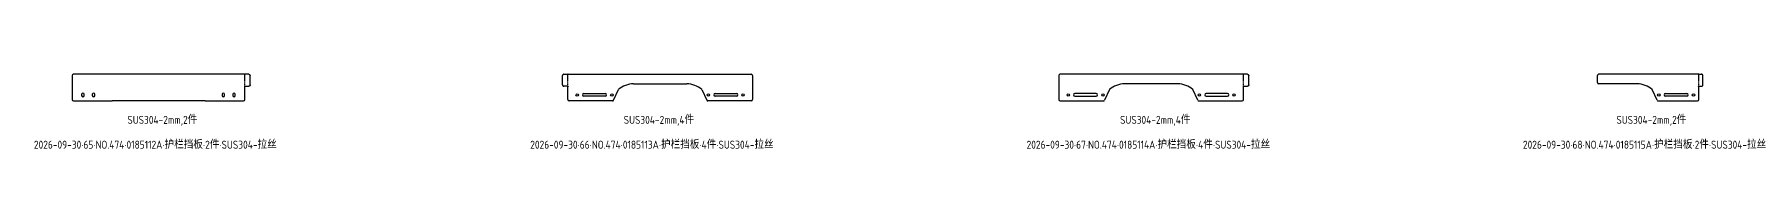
# Model space of a CAD drawing. Header units: inches. Extents: x -1146 to 223752, y 26431 to 27942.
# Drawn here: x 91022 to 97472, y 26431 to 26711 of the extents above; entities that cross this region are included whole.
import ezdxf

# ---------------------------------------------------------------- set-up
doc = ezdxf.new("R2010")
doc.units = ezdxf.units.IN
doc.header["$LTSCALE"] = 0.194989
doc.linetypes.add('CENTER', pattern=[50.8, 31.75, -6.35, 6.35, -6.35])
doc.layers.add('可见 (ISO)', color=7, linetype='Continuous', lineweight=25)
doc.layers.add('折弯线', color=1, linetype='CENTER')
doc.styles.add('Z-English', font='gbenor.shx', dxfattribs={"height": 10, "bigfont": 'hztxt.shx'})

msp = doc.modelspace()

# ---------------------------------------------------------------- linework, layer by layer
at = {"layer": '可见 (ISO)'}
for p, q in [((91163.9, 26705.7), (91163.9, 26615.7)), ((91313.2, 26710.7), (91168.9, 26710.7)), ((91663, 26710.7), (91313.2, 26710.7)), ((91810.4, 26710.7), (91663, 26710.7)), ((91810.4, 26710.7), (91811.4, 26710.7)), ((91825.9, 26710.7), (91811.4, 26710.7)), ((91830.9, 26670.7), (91830.9, 26705.7)), ((93002.4, 26670.7), (93002.4, 26705.7)), ((93007.4, 26710.7), (93021.9, 26710.7)), ((93023, 26710.7), (93021.9, 26710.7)), ((93023, 26710.7), (93709.4, 26710.7)), ((93714.4, 26705.7), (93714.4, 26615.7)), ((94863.5, 26705.7), (94863.5, 26615.7)), ((95555, 26710.7), (94868.5, 26710.7)), ((95555, 26710.7), (95556, 26710.7)), ((95570.5, 26710.7), (95556, 26710.7)), ((95575.5, 26670.7), (95575.5, 26705.7)), ((96883, 26679.7), (96883, 26705.7)), ((97262.7, 26710.7), (96888, 26710.7)), ((97262.7, 26710.7), (97263, 26710.7)), ((97263, 26710.7), (97272.7, 26710.7)), ((97273, 26710.7), (97272.7, 26710.7)), ((97278, 26670.7), (97278, 26705.7)), ((91810.4, 26665.7), (91809.9, 26665.7)), ((91809.9, 26665.7), (91809.9, 26664.7)), ((91809.9, 26664.7), (91810.9, 26664.7)), ((91811.4, 26665.7), (91810.4, 26665.7)), ((91810.9, 26615.7), (91810.9, 26664.7)), ((91811.4, 26665.7), (91825.9, 26665.7)), ((93021.9, 26665.7), (93007.4, 26665.7)), ((93021.9, 26665.7), (93023, 26665.7)), ((93022.4, 26615.7), (93022.4, 26664.7)), ((93023.4, 26664.7), (93022.4, 26664.7)), ((93023, 26665.7), (93023.4, 26665.7)), ((93023.4, 26665.7), (93023.4, 26664.7)), ((93082.4, 26638.2), (93162.4, 26638.2)), ((93193.8, 26613.6), (93212.4, 26653.3)), ((93268.4, 26674.7), (93468.4, 26674.7)), ((93524.4, 26653.3), (93543.1, 26613.6)), ((93574.4, 26638.2), (93654.4, 26638.2)), ((95003.5, 26638.2), (94923.5, 26638.2)), ((95053.5, 26653.3), (95034.8, 26613.6)), ((95309.5, 26674.7), (95109.5, 26674.7)), ((95384.1, 26613.6), (95365.5, 26653.3)), ((95495.5, 26638.2), (95415.5, 26638.2)), ((95555, 26665.7), (95554.5, 26665.7)), ((95554.5, 26665.7), (95554.5, 26664.7)), ((95554.5, 26664.7), (95555.5, 26664.7)), ((95556, 26665.7), (95555, 26665.7)), ((95555.5, 26615.7), (95555.5, 26664.7)), ((95556, 26665.7), (95570.5, 26665.7)), ((97032, 26674.7), (96888, 26674.7)), ((97106.7, 26613.6), (97088, 26653.3)), ((97138, 26638.2), (97218, 26638.2)), ((97262, 26664.7), (97262, 26665.7)), ((97262, 26665.7), (97262.7, 26665.7)), ((97263, 26664.7), (97262, 26664.7)), ((97262.7, 26665.7), (97263, 26665.7)), ((97263, 26665.7), (97272.7, 26665.7)), ((97263, 26615.7), (97263, 26664.7)), ((97272.7, 26665.7), (97273, 26665.7)), ((91168.9, 26610.7), (91313.2, 26610.7)), ((91199.4, 26635.7), (91199.4, 26630.7)), ((91208.4, 26630.7), (91208.4, 26635.7)), ((91239.4, 26635.7), (91239.4, 26630.7)), ((91248.4, 26630.7), (91248.4, 26635.7)), ((91663, 26610.7), (91313.2, 26610.7)), ((91663, 26610.7), (91805.9, 26610.7)), ((91726.4, 26635.7), (91726.4, 26630.7)), ((91735.4, 26630.7), (91735.4, 26635.7)), ((91766.4, 26635.7), (91766.4, 26630.7)), ((91775.4, 26630.7), (91775.4, 26635.7)), ((93189.3, 26610.7), (93027.4, 26610.7)), ((93162.4, 26628.2), (93082.4, 26628.2)), ((93709.4, 26610.7), (93547.6, 26610.7)), ((93654.4, 26628.2), (93574.4, 26628.2)), ((94868.5, 26610.7), (95030.3, 26610.7)), ((94923.5, 26628.2), (95003.5, 26628.2)), ((95388.7, 26610.7), (95550.5, 26610.7)), ((95415.5, 26628.2), (95495.5, 26628.2)), ((97111.2, 26610.7), (97258, 26610.7)), ((97218, 26628.2), (97138, 26628.2))]:
    msp.add_line(p, q, dxfattribs=at)
for points in [[(91825.9, 26710.7), (91826.4, 26710.7), (91826.9, 26710.6), (91827.4, 26710.5), (91827.8, 26710.3), (91828.3, 26710.1), (91828.7, 26709.9), (91829.1, 26709.6), (91829.4, 26709.2), (91829.8, 26708.9), (91830.1, 26708.5), (91830.3, 26708.1), (91830.5, 26707.6), (91830.7, 26707.2), (91830.8, 26706.7), (91830.9, 26706.2), (91830.9, 26705.7)], [(93007.4, 26710.7), (93007, 26710.7), (93006.5, 26710.6), (93006, 26710.5), (93005.5, 26710.3), (93005.1, 26710.1), (93004.7, 26709.9), (93004.3, 26709.6), (93003.9, 26709.2), (93003.6, 26708.9), (93003.3, 26708.5), (93003, 26708.1), (93002.8, 26707.6), (93002.7, 26707.2), (93002.5, 26706.7), (93002.5, 26706.2), (93002.4, 26705.7)], [(95570.5, 26710.7), (95571, 26710.7), (95571.5, 26710.6), (95571.9, 26710.5), (95572.4, 26710.3), (95572.9, 26710.1), (95573.3, 26709.9), (95573.7, 26709.6), (95574, 26709.2), (95574.4, 26708.9), (95574.7, 26708.5), (95574.9, 26708.1), (95575.1, 26707.6), (95575.3, 26707.2), (95575.4, 26706.7), (95575.5, 26706.2), (95575.5, 26705.7)], [(97278, 26705.7), (97278, 26706.2), (97277.9, 26706.7), (97277.8, 26707.2), (97277.7, 26707.6), (97277.4, 26708.1), (97277.2, 26708.5), (97276.9, 26708.9), (97276.6, 26709.2), (97276.2, 26709.6), (97275.8, 26709.9), (97275.4, 26710.1), (97275, 26710.3), (97274.5, 26710.5), (97274, 26710.6), (97273.5, 26710.7), (97273, 26710.7)], [(91830.9, 26670.7), (91830.9, 26670.2), (91830.8, 26669.7), (91830.7, 26669.2), (91830.5, 26668.8), (91830.3, 26668.3), (91830.1, 26667.9), (91829.8, 26667.5), (91829.4, 26667.2), (91829.1, 26666.8), (91828.7, 26666.5), (91828.3, 26666.3), (91827.8, 26666.1), (91827.4, 26665.9), (91826.9, 26665.8), (91826.4, 26665.7), (91825.9, 26665.7)], [(93002.4, 26670.7), (93002.5, 26670.2), (93002.5, 26669.7), (93002.7, 26669.2), (93002.8, 26668.8), (93003, 26668.3), (93003.3, 26667.9), (93003.6, 26667.5), (93003.9, 26667.2), (93004.3, 26666.8), (93004.7, 26666.5), (93005.1, 26666.3), (93005.5, 26666.1), (93006, 26665.9), (93006.5, 26665.8), (93007, 26665.7), (93007.4, 26665.7)], [(95575.5, 26670.7), (95575.5, 26670.2), (95575.4, 26669.7), (95575.3, 26669.2), (95575.1, 26668.8), (95574.9, 26668.3), (95574.7, 26667.9), (95574.4, 26667.5), (95574, 26667.2), (95573.7, 26666.8), (95573.3, 26666.5), (95572.9, 26666.3), (95572.4, 26666.1), (95571.9, 26665.9), (95571.5, 26665.8), (95571, 26665.7), (95570.5, 26665.7)], [(97273, 26665.7), (97273.5, 26665.7), (97274, 26665.8), (97274.5, 26665.9), (97275, 26666.1), (97275.4, 26666.3), (97275.8, 26666.5), (97276.2, 26666.8), (97276.6, 26667.2), (97276.9, 26667.5), (97277.2, 26667.9), (97277.4, 26668.3), (97277.7, 26668.8), (97277.8, 26669.2), (97277.9, 26669.7), (97278, 26670.2), (97278, 26670.7)]]:
    msp.add_lwpolyline(points, dxfattribs=at)
for centre in [(93057.4, 26633.2), (93187.4, 26633.2), (93549.4, 26633.2), (93679.4, 26633.2), (94898.5, 26633.2), (95028.5, 26633.2), (95390.5, 26633.2), (95520.5, 26633.2), (97113, 26633.2), (97243, 26633.2)]:
    msp.add_circle(centre, 4.5, dxfattribs=at)
for centre, radius, start, end in [((91168.9, 26705.7), 5, 90, 180), ((93709.4, 26705.7), 5, 0, 90), ((94868.5, 26705.7), 5, 90, 180), ((96888, 26705.7), 5, 90, 180), ((91203.9, 26635.7), 4.5, 0, 180), ((91243.9, 26635.7), 4.5, 0, 180), ((91730.9, 26635.7), 4.5, 0, 180), ((91770.9, 26635.7), 4.5, 0, 180), ((93082.4, 26633.2), 5, 90, -90), ((93162.4, 26633.2), 5, -90, 90), ((93268.4, 26590.7), 84, 90, 131.81031), ((93468.4, 26590.7), 84, 48.18969, 90), ((93574.4, 26633.2), 5, 90, -90), ((93654.4, 26633.2), 5, -90, 90), ((94923.5, 26633.2), 5, 90, -90), ((95003.5, 26633.2), 5, -90, 90), ((95109.5, 26590.7), 84, 90, 131.81031), ((95309.5, 26590.7), 84, 48.18969, 90), ((95415.5, 26633.2), 5, 90, -90), ((95495.5, 26633.2), 5, -90, 90), ((96888, 26679.7), 5, 180, -90), ((97032, 26590.7), 84, 48.18969, 90), ((97138, 26633.2), 5, 90, -90), ((97218, 26633.2), 5, -90, 90), ((91168.9, 26615.7), 5, 180, -90), ((91203.9, 26630.7), 4.5, 180, 0), ((91243.9, 26630.7), 4.5, 180, 0), ((91730.9, 26630.7), 4.5, 180, 0), ((91770.9, 26630.7), 4.5, 180, 0), ((91805.9, 26615.7), 5, -90, 0), ((93027.4, 26615.7), 5, 180, -90), ((93189.3, 26615.7), 5, -90, -25.14416), ((93547.6, 26615.7), 5, -154.85584, -90), ((93709.4, 26615.7), 5, -90, 0), ((94868.5, 26615.7), 5, 180, -90), ((95030.3, 26615.7), 5, -90, -25.14416), ((95388.7, 26615.7), 5, -154.85584, -90), ((95550.5, 26615.7), 5, -90, 0), ((97111.2, 26615.7), 5, -154.85584, -90), ((97258, 26615.7), 5, -90, 0)]:
    msp.add_arc(centre, radius, start, end, dxfattribs=at)
at = {"layer": '折弯线', "color": 1, "linetype": 'CENTER', "ltscale": 0.5}
for points in [[(91810.9, 26665.7), (91810.9, 26710.7)], [(93022.4, 26665.7), (93022.4, 26710.7)], [(95555.5, 26665.7), (95555.5, 26710.7)], [(97263, 26665.7), (97263, 26710.7)]]:
    msp.add_lwpolyline(points, dxfattribs=at)

# ---------------------------------------------------------------- texts
at = {"color": 3, "style": 'Z-English'}
for s, p in [('SUS304-2mm,2件', (91370.8, 26524.4)), ('SUS304-2mm,4件', (93231.8, 26524.4)), ('SUS304-2mm,4件', (95092.9, 26524.4)), ('SUS304-2mm,2件', (96953.9, 26524.4))]:
    msp.add_text(s, height=30, dxfattribs=at).set_placement(p)
at = {"color": 2, "style": 'Z-English'}
for s, p in [('2026-09-30·65·NO.474·0185112A·护栏挡板·2件·SUS304-拉丝', (91020.4, 26431)), ('2026-09-30·66·NO.474·0185113A·护栏挡板·4件·SUS304-拉丝', (92881.4, 26431)), ('2026-09-30·67·NO.474·0185114A·护栏挡板·4件·SUS304-拉丝', (94742.5, 26431)), ('2026-09-30·68·NO.474·0185115A·护栏挡板·2件·SUS304-拉丝', (96603.5, 26431))]:
    msp.add_text(s, height=30, dxfattribs=at).set_placement(p)

doc.saveas('drawing.dxf')
